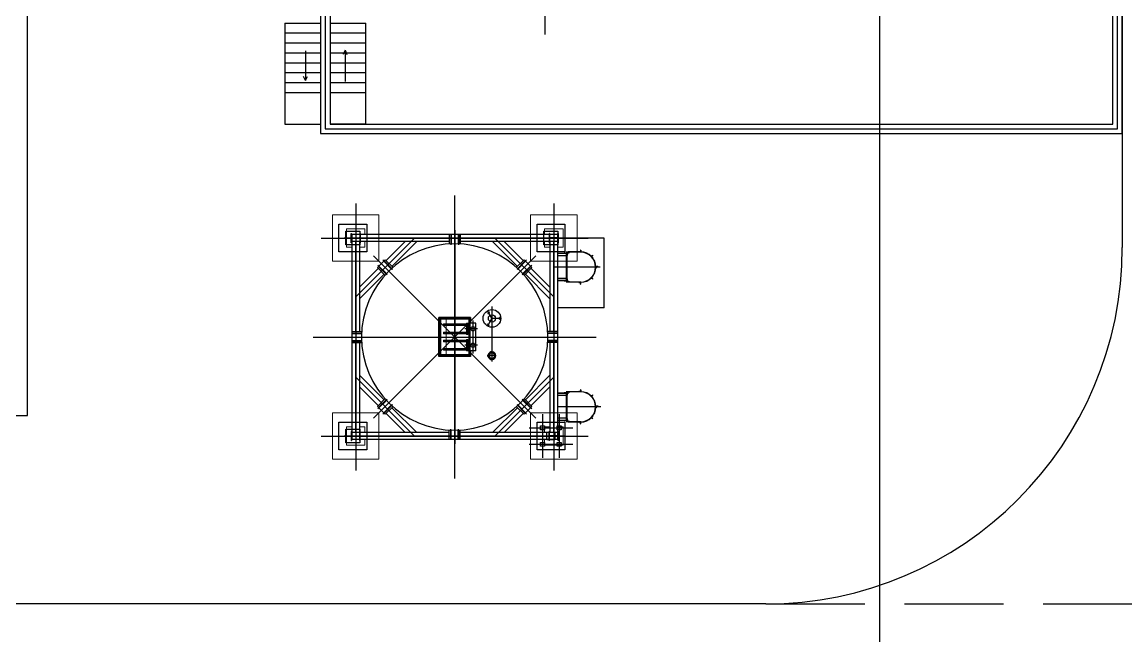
# Model space of a CAD drawing. Extents: x -170 to 1091, y -90 to 504.
# Drawn here: x 278.34 to 306.21, y 30.19 to 45.69 of the extents above; entities that cross this region are included whole.
import ezdxf

# ---------------------------------------------------------------- set-up
doc = ezdxf.new("R2010")
doc.units = 0
doc.header["$LTSCALE"] = 1000
for name, pattern in [('ACAD_ISO02W100', [11, 8, -3]), ('CENTER', [50.8, 31.75, -6.35, 6.35, -6.35]), ('CENTER2', [28.575, 19.05, -3.175, 3.175, -3.175]), ('DASH', [0.35, 0.25, -0.1]), ('DOTE', [2.42, 2, -0.2, 0.02, -0.2]), ('PF_CENTER', [400, 250, -50, 50, -50])]:
    doc.linetypes.add(name, pattern=pattern)
doc.layers.get('0').update_dxf_attribs({"linetype": 'CONTINUOUS'})
for name, color, linetype in [('05', 4, 'PF_CENTER'), ('DIM_SYMB', 3, 'CONTINUOUS'), ('road', 2, 'CONTINUOUS'), ('中心线', 3, 'CENTER'), ('基本标注', 4, 'CONTINUOUS'), ('定位中心线', 3, 'CENTER2'), ('建筑各种基础线', 6, 'CONTINUOUS'), ('方格网', 6, 'CONTINUOUS'), ('管架', 30, 'CONTINUOUS')]:
    doc.layers.add(name, color=color, linetype=linetype)
for name, color, linetype, lineweight in [('土建层', 64, 'CONTINUOUS', 20), ('尺寸线', 5, 'CONTINUOUS', 20), ('虚线', 4, 'ACAD_ISO02W100', 20)]:
    doc.layers.add(name, color=color, linetype=linetype, lineweight=lineweight)

msp = doc.modelspace()

# ---------------------------------------------------------------- linework, layer by layer
for p, q in [((286.64864, 40.12338, 0), (286.64864, 40.35867, 0)), ((286.64864, 40.35867, 0), (286.66276, 40.35867, 0)), ((286.66276, 40.26456, 0), (286.66276, 40.35867, 0)), ((286.66276, 40.12338, 0), (286.66276, 40.2175, 0)), ((291.86272, 40.32926, 0), (286.66986, 40.32926, 0)), ((286.66986, 40.32926, 0), (286.66986, 35.15279, 0)), ((289.12511, 40.15279, 0), (286.66986, 40.15279, 0)), ((286.68158, 40.24573, 0), (286.851, 40.24573, 0)), ((286.68158, 40.23632, 0), (286.851, 40.23632, 0)), ((286.86272, 40.15279, 0), (286.86272, 37.8822, 0)), ((286.86982, 40.35867, 0), (286.86982, 40.26456, 0)), ((286.86982, 40.35867, 0), (286.88394, 40.35867, 0)), ((286.86982, 40.2175, 0), (286.86982, 40.12338, 0)), ((286.88394, 40.35867, 0), (286.88394, 40.12338, 0)), ((288.01774, 40.15279, 0), (287.53596, 39.67101, 0)), ((288.3089, 40.15279, 0), (287.68154, 39.52543, 0)), ((289.12511, 40.32926, 0), (289.12511, 40.08973, 0)), ((289.16511, 40.32926, 0), (289.16511, 40.09179, 0)), ((289.16511, 40.16456, 0), (289.17923, 40.16456, 0)), ((289.17923, 40.32926, 0), (289.17923, 40.09236, 0)), ((289.35335, 40.32926, 0), (289.35335, 40.09236, 0)), ((289.35335, 40.16456, 0), (289.36747, 40.16456, 0)), ((289.36747, 40.32926, 0), (289.36747, 40.09179, 0)), ((289.40747, 40.32926, 0), (289.40747, 40.08973, 0)), ((291.86272, 40.15279, 0), (289.40747, 40.15279, 0)), ((290.22368, 40.15279, 0), (290.85104, 39.52543, 0)), ((290.51484, 40.15279, 0), (290.99662, 39.67101, 0)), ((291.64864, 40.35867, 0), (291.64864, 40.12338, 0)), ((291.66276, 40.35867, 0), (291.64864, 40.35867, 0)), ((291.66276, 40.35867, 0), (291.66276, 40.26456, 0)), ((291.66276, 40.2175, 0), (291.66276, 40.12338, 0)), ((291.66986, 40.15279, 0), (291.66986, 37.8822, 0)), ((291.851, 40.24573, 0), (291.68158, 40.24573, 0)), ((291.851, 40.23632, 0), (291.68158, 40.23632, 0)), ((291.86272, 40.32926, 0), (291.86272, 35.15279, 0)), ((291.86982, 40.26456, 0), (291.86982, 40.35867, 0)), ((291.88394, 40.35867, 0), (291.86982, 40.35867, 0)), ((291.86982, 40.12338, 0), (291.86982, 40.2175, 0)), ((291.88394, 40.12338, 0), (291.88394, 40.35867, 0)), ((293.03919, 40.24103, 0), (291.89213, 40.24103, 0)), ((293.03919, 38.47632, 0), (293.03919, 40.24103, 0)), ((286.66276, 40.12338, 0), (286.64864, 40.12338, 0)), ((286.88394, 40.12338, 0), (286.86982, 40.12338, 0)), ((291.64864, 40.12338, 0), (291.66276, 40.12338, 0)), ((292.08625, 39.85279, 0), (291.86272, 39.85279, 0)), ((291.86982, 40.12338, 0), (291.88394, 40.12338, 0)), ((292.11566, 39.85867, 0), (292.02743, 39.85867, 0)), ((292.02743, 39.85867, 0), (292.02743, 39.85515, 0)), ((292.08625, 39.15279, 0), (292.08625, 39.85867, 0)), ((292.10978, 39.20926, 0), (292.10978, 39.85867, 0)), ((292.16273, 39.88218, 0), (292.11566, 39.88218, 0)), ((292.11566, 39.88218, 0), (292.11566, 39.83512, 0)), ((292.45096, 39.88218, 0), (292.11566, 39.88218, 0)), ((292.11566, 39.79985, 0), (292.11566, 39.85867, 0)), ((292.12038, 39.87042, 0), (292.12038, 39.83748, 0)), ((292.12743, 39.88924, 0), (292.12743, 39.88218, 0)), ((292.45096, 39.88924, 0), (292.12743, 39.88924, 0)), ((292.16038, 39.87748, 0), (292.12744, 39.87748, 0)), ((292.16273, 39.88219, 0), (292.16273, 39.87983, 0)), ((292.40423, 39.8916, 0), (292.40423, 39.88924, 0)), ((292.43952, 39.89395, 0), (292.40658, 39.89395, 0)), ((292.44658, 39.93395, 0), (292.44658, 39.90101, 0)), ((292.45129, 39.9363, 0), (292.44893, 39.9363, 0)), ((292.45129, 39.9363, 0), (292.45129, 39.88923, 0)), ((287.31551, 39.49216, 0), (287.51516, 39.69181, 0)), ((287.47689, 39.65354, 0), (287.66521, 39.46523, 0)), ((287.48688, 39.66353, 0), (287.67559, 39.47481, 0)), ((287.51516, 39.69181, 0), (287.70533, 39.50164, 0)), ((291.01742, 39.69181, 0), (290.82725, 39.50164, 0)), ((291.0457, 39.66353, 0), (290.85699, 39.47481, 0)), ((291.05569, 39.65354, 0), (290.86737, 39.46523, 0)), ((291.21707, 39.49216, 0), (291.01742, 39.69181, 0)), ((292.08625, 39.84573, 0), (291.86272, 39.84573, 0)), ((292.08625, 39.79397, 0), (291.86272, 39.79397, 0)), ((292.11566, 39.79985, 0), (292.11213, 39.79985, 0)), ((292.11803, 39.83512, 0), (292.11567, 39.83512, 0)), ((292.72035, 39.77492, 0), (292.75363, 39.8082, 0)), ((292.75363, 39.74164, 0), (292.72035, 39.77492, 0)), ((292.75522, 39.80322, 0), (292.73193, 39.77992, 0)), ((292.73193, 39.76994, 0), (292.75522, 39.74665, 0)), ((292.75356, 39.80821, 0), (292.75522, 39.80654, 0)), ((292.75522, 39.74332, 0), (292.75356, 39.74166, 0)), ((287.3363, 39.47136, 0), (286.86272, 38.99778, 0)), ((287.48188, 39.32578, 0), (286.86272, 38.70662, 0)), ((287.31551, 39.49216, 0), (287.50568, 39.30198, 0)), ((287.34379, 39.52044, 0), (287.53251, 39.33173, 0)), ((287.35377, 39.53042, 0), (287.54209, 39.34211, 0)), ((287.48105, 39.38318, 0), (287.49104, 39.39316, 0)), ((287.61416, 39.51628, 0), (287.62414, 39.52626, 0)), ((290.91842, 39.51628, 0), (290.90844, 39.52626, 0)), ((291.17881, 39.53042, 0), (290.99049, 39.34211, 0)), ((291.18879, 39.52044, 0), (291.00007, 39.33173, 0)), ((291.21707, 39.49216, 0), (291.0269, 39.30198, 0)), ((291.05153, 39.38318, 0), (291.04154, 39.39316, 0)), ((291.05069, 39.32578, 0), (291.66986, 38.70662, 0)), ((291.19628, 39.47136, 0), (291.66986, 38.99778, 0)), ((292.83301, 39.48226, 0), (292.83065, 39.48226, 0)), ((292.83069, 39.4822, 0), (292.83069, 39.52926, 0)), ((292.83069, 39.52926, 0), (292.87775, 39.52926, 0)), ((292.83536, 39.51756, 0), (292.83536, 39.48462, 0)), ((292.87536, 39.52462, 0), (292.84242, 39.52462, 0)), ((292.87771, 39.52932, 0), (292.87771, 39.52697, 0)), ((292.08625, 39.2175, 0), (291.86272, 39.2175, 0)), ((292.08625, 39.16573, 0), (291.86272, 39.16573, 0)), ((292.02978, 39.15867, 0), (291.86272, 39.15867, 0)), ((292.02743, 39.15279, 0), (292.02743, 39.15632, 0)), ((292.11566, 39.15279, 0), (292.02743, 39.15279, 0)), ((292.08625, 39.15867, 0), (292.02978, 39.15867, 0)), ((292.10978, 39.15279, 0), (292.10978, 39.20926, 0)), ((292.11566, 39.21162, 0), (292.11213, 39.21162, 0)), ((292.11566, 39.12926, 0), (292.11566, 39.21162, 0)), ((292.11566, 39.12928, 0), (292.11566, 39.17634, 0)), ((292.16273, 39.12928, 0), (292.11566, 39.12928, 0)), ((292.11803, 39.17634, 0), (292.11567, 39.17634, 0)), ((292.45121, 39.12928, 0), (292.11567, 39.12926, 0)), ((292.12038, 39.14105, 0), (292.12038, 39.17399, 0)), ((292.12743, 39.1222, 0), (292.12743, 39.12926, 0)), ((292.45129, 39.12223, 0), (292.12743, 39.1222, 0)), ((292.16038, 39.13399, 0), (292.12744, 39.13399, 0)), ((292.16273, 39.12928, 0), (292.16273, 39.13164, 0)), ((292.4039, 39.11987, 0), (292.4039, 39.12222, 0)), ((292.43919, 39.11752, 0), (292.40625, 39.11752, 0)), ((292.44625, 39.07752, 0), (292.44625, 39.11046, 0)), ((292.45096, 39.07517, 0), (292.44861, 39.07517, 0)), ((292.45096, 39.07517, 0), (292.45096, 39.12223, 0)), ((292.75363, 39.26982, 0), (292.72035, 39.23655, 0)), ((292.72035, 39.23655, 0), (292.75363, 39.20327, 0)), ((292.73193, 39.24153, 0), (292.75522, 39.26482, 0)), ((292.75522, 39.20825, 0), (292.73193, 39.23154, 0)), ((292.75522, 39.26814, 0), (292.75356, 39.26981, 0)), ((292.75356, 39.20326, 0), (292.75522, 39.20492, 0)), ((293.03919, 38.47632, 0), (291.86272, 38.47632, 0)), ((289.66629, 38.23515, 0), (288.86629, 38.23515, 0)), ((288.86629, 37.24691, 0), (288.86629, 38.23515, 0)), ((289.66629, 38.18809, 0), (288.86629, 38.18809, 0)), ((288.91335, 37.29397, 0), (288.91335, 38.18809, 0)), ((289.61923, 38.18809, 0), (289.61923, 37.29397, 0)), ((289.66629, 38.23515, 0), (289.66629, 38.09397, 0)), ((290.10763, 38.34658, 0), (290.14024, 38.3654, 0)), ((290.11234, 38.33843, 0), (290.14494, 38.35725, 0)), ((290.14667, 38.36368, 0), (290.14667, 38.36368, 0)), ((290.39023, 38.23013, 0), (290.39023, 38.19249, 0)), ((290.39493, 38.23484, 0), (290.39493, 38.23484, 0)), ((290.39493, 38.18778, 0), (290.39493, 38.18778, 0)), ((290.39964, 38.23013, 0), (290.39964, 38.19249, 0)), ((289.65594, 37.96809, 0), (289.61923, 37.96809, 0)), ((289.65594, 37.92809, 0), (289.61923, 37.92809, 0)), ((289.65594, 37.38809, 0), (289.65594, 38.09397, 0)), ((289.79712, 38.09397, 0), (289.65594, 38.09397, 0)), ((289.79712, 37.38809, 0), (289.79712, 38.09397, 0)), ((290.09335, 38.06072, 0), (290.09335, 38.06072, 0)), ((290.09508, 38.05429, 0), (290.12768, 38.03547, 0)), ((290.09978, 38.06245, 0), (290.13239, 38.04362, 0)), ((286.66986, 37.8822, 0), (286.91759, 37.8822, 0)), ((286.66986, 37.8422, 0), (286.91552, 37.8422, 0)), ((286.66986, 37.82809, 0), (286.91496, 37.82809, 0)), ((286.66986, 37.65397, 0), (286.91496, 37.65397, 0)), ((286.66986, 37.63985, 0), (286.91552, 37.63985, 0)), ((286.84276, 37.8422, 0), (286.84276, 37.82809, 0)), ((286.84276, 37.65397, 0), (286.84276, 37.63985, 0)), ((291.86272, 37.8822, 0), (291.61499, 37.8822, 0)), ((291.86272, 37.8422, 0), (291.61705, 37.8422, 0)), ((291.86272, 37.63985, 0), (291.61705, 37.63985, 0)), ((291.86272, 37.82809, 0), (291.61762, 37.82809, 0)), ((291.86272, 37.65397, 0), (291.61762, 37.65397, 0)), ((291.68982, 37.8422, 0), (291.68982, 37.82809, 0)), ((291.68982, 37.65397, 0), (291.68982, 37.63985, 0)), ((286.66986, 37.59985, 0), (286.91759, 37.59985, 0)), ((286.86272, 37.59985, 0), (286.86272, 35.32926, 0)), ((289.65594, 37.55397, 0), (289.61923, 37.55397, 0)), ((289.65594, 37.51397, 0), (289.61923, 37.51397, 0)), ((289.79712, 37.38809, 0), (289.65594, 37.38809, 0)), ((289.66629, 37.38809, 0), (289.66629, 37.24691, 0)), ((291.86272, 37.59985, 0), (291.61499, 37.59985, 0)), ((291.66986, 37.59985, 0), (291.66986, 35.32926, 0)), ((289.66629, 37.29397, 0), (288.86629, 37.29397, 0)), ((289.66629, 37.24691, 0), (288.86629, 37.24691, 0)), ((290.0957, 37.27959, 0), (290.0957, 37.26128, 0)), ((290.09688, 37.28077, 0), (290.10529, 37.28077, 0)), ((290.09688, 37.26011, 0), (290.10529, 37.26011, 0)), ((290.10529, 37.28077, 0), (290.10529, 37.26011, 0)), ((290.10529, 37.27654, 0), (290.11001, 37.27654, 0)), ((290.10529, 37.26433, 0), (290.11001, 37.26433, 0)), ((287.48188, 36.15628, 0), (286.86272, 36.77544, 0)), ((291.05069, 36.15628, 0), (291.66986, 36.77544, 0)), ((287.3363, 36.0107, 0), (286.86272, 36.48428, 0)), ((291.19628, 36.0107, 0), (291.66986, 36.48428, 0)), ((292.08625, 36.32338, 0), (291.86272, 36.32338, 0)), ((292.08625, 36.31632, 0), (291.86272, 36.31632, 0)), ((292.08625, 36.26456, 0), (291.86272, 36.26456, 0)), ((292.11566, 36.32926, 0), (292.02743, 36.32926, 0)), ((292.02743, 36.32926, 0), (292.02743, 36.32573, 0)), ((292.08625, 35.62338, 0), (292.08625, 36.32926, 0)), ((292.10978, 35.67985, 0), (292.10978, 36.32926, 0)), ((292.11566, 36.27044, 0), (292.11213, 36.27044, 0)), ((292.16273, 36.35277, 0), (292.11566, 36.35277, 0)), ((292.11566, 36.35277, 0), (292.11566, 36.30571, 0)), ((292.45096, 36.35277, 0), (292.11566, 36.35277, 0)), ((292.11566, 36.27044, 0), (292.11566, 36.32926, 0)), ((292.11803, 36.30571, 0), (292.11567, 36.30571, 0)), ((292.12038, 36.34101, 0), (292.12038, 36.30807, 0)), ((292.12743, 36.35983, 0), (292.12743, 36.35277, 0)), ((292.45096, 36.35983, 0), (292.12743, 36.35983, 0)), ((292.16038, 36.34807, 0), (292.12744, 36.34807, 0)), ((292.16273, 36.35278, 0), (292.16273, 36.35042, 0)), ((292.40423, 36.36218, 0), (292.40423, 36.35983, 0)), ((292.43952, 36.36454, 0), (292.40658, 36.36454, 0)), ((292.44625, 36.40454, 0), (292.44625, 36.3716, 0)), ((292.44658, 36.40453, 0), (292.44658, 36.37159, 0)), ((292.45096, 36.40689, 0), (292.44861, 36.40689, 0)), ((292.45129, 36.40689, 0), (292.44893, 36.40689, 0)), ((292.45096, 36.40689, 0), (292.45096, 36.35982, 0)), ((292.45129, 36.40689, 0), (292.45129, 36.35982, 0)), ((292.72035, 36.24551, 0), (292.75363, 36.27878, 0)), ((292.75363, 36.21223, 0), (292.72035, 36.24551, 0)), ((292.75522, 36.27381, 0), (292.73193, 36.25051, 0)), ((292.73193, 36.24053, 0), (292.75522, 36.21724, 0)), ((292.75356, 36.2788, 0), (292.75522, 36.27713, 0)), ((287.31551, 35.9899, 0), (287.50568, 36.18007, 0)), ((287.31551, 35.9899, 0), (287.51516, 35.79024, 0)), ((287.34379, 35.96161, 0), (287.53251, 36.15033, 0)), ((287.35377, 35.95163, 0), (287.54209, 36.13995, 0)), ((287.47689, 35.82851, 0), (287.66521, 36.01683, 0)), ((287.48105, 36.09888, 0), (287.49104, 36.08889, 0)), ((287.48688, 35.81853, 0), (287.67559, 36.00724, 0)), ((287.51516, 35.79024, 0), (287.70533, 35.98042, 0)), ((287.61416, 35.96577, 0), (287.62414, 35.95579, 0)), ((288.3089, 35.32926, 0), (287.68154, 35.95662, 0)), ((290.22368, 35.32926, 0), (290.85104, 35.95662, 0)), ((291.01742, 35.79024, 0), (290.82725, 35.98042, 0)), ((291.0457, 35.81853, 0), (290.85699, 36.00724, 0)), ((291.05569, 35.82851, 0), (290.86737, 36.01683, 0)), ((290.91842, 35.96577, 0), (290.90844, 35.95579, 0)), ((291.17881, 35.95163, 0), (290.99049, 36.13995, 0)), ((291.18879, 35.96161, 0), (291.00007, 36.15033, 0)), ((291.21707, 35.9899, 0), (291.01742, 35.79024, 0)), ((291.21707, 35.9899, 0), (291.0269, 36.18007, 0)), ((291.05153, 36.09888, 0), (291.04154, 36.08889, 0)), ((292.75522, 36.21391, 0), (292.75356, 36.21225, 0)), ((292.83301, 35.95285, 0), (292.83065, 35.95285, 0)), ((292.83069, 35.95279, 0), (292.83069, 35.99985, 0)), ((292.83069, 35.99985, 0), (292.87775, 35.99985, 0)), ((292.83536, 35.98814, 0), (292.83536, 35.9552, 0)), ((292.87536, 35.9952, 0), (292.84242, 35.9952, 0)), ((292.87771, 35.99991, 0), (292.87771, 35.99756, 0)), ((288.01774, 35.32926, 0), (287.53596, 35.81104, 0)), ((290.51484, 35.32926, 0), (290.99662, 35.81104, 0)), ((292.08625, 35.68809, 0), (291.86272, 35.68809, 0)), ((292.10978, 35.62338, 0), (292.10978, 35.67985, 0)), ((292.11566, 35.6822, 0), (292.11213, 35.6822, 0)), ((292.11566, 35.59985, 0), (292.11566, 35.6822, 0)), ((292.75363, 35.74041, 0), (292.72035, 35.70714, 0)), ((292.72035, 35.70714, 0), (292.75363, 35.67386, 0)), ((292.73193, 35.71211, 0), (292.75522, 35.7354, 0)), ((292.75522, 35.67884, 0), (292.73193, 35.70213, 0)), ((292.75522, 35.73873, 0), (292.75356, 35.7404, 0)), ((292.75356, 35.67384, 0), (292.75522, 35.67551, 0)), ((292.08625, 35.63632, 0), (291.86272, 35.63632, 0)), ((292.02978, 35.62926, 0), (291.86272, 35.62926, 0)), ((292.02743, 35.62338, 0), (292.02743, 35.62691, 0)), ((292.11566, 35.62338, 0), (292.02743, 35.62338, 0)), ((292.08625, 35.62926, 0), (292.02978, 35.62926, 0)), ((292.11566, 35.59987, 0), (292.11566, 35.64693, 0)), ((292.16273, 35.59987, 0), (292.11566, 35.59987, 0)), ((292.11803, 35.64693, 0), (292.11567, 35.64693, 0)), ((292.45096, 35.59987, 0), (292.11567, 35.59985, 0)), ((292.12038, 35.61164, 0), (292.12038, 35.64458, 0)), ((292.12743, 35.59279, 0), (292.12743, 35.59985, 0)), ((292.45096, 35.59281, 0), (292.12743, 35.59279, 0)), ((292.16038, 35.60458, 0), (292.12744, 35.60458, 0)), ((292.16273, 35.59987, 0), (292.16273, 35.60222, 0)), ((292.4039, 35.59046, 0), (292.4039, 35.59281, 0)), ((292.43919, 35.58811, 0), (292.40625, 35.5881, 0)), ((292.44625, 35.54811, 0), (292.44625, 35.58105, 0)), ((292.45096, 35.54575, 0), (292.44861, 35.54575, 0)), ((292.45096, 35.54575, 0), (292.45096, 35.59282, 0)), ((286.64864, 35.35867, 0), (286.64864, 35.12338, 0)), ((286.66276, 35.35867, 0), (286.64864, 35.35867, 0)), ((286.64864, 35.12338, 0), (286.66276, 35.12338, 0)), ((286.66276, 35.35867, 0), (286.66276, 35.26456, 0)), ((286.66276, 35.2175, 0), (286.66276, 35.12338, 0)), ((289.12511, 35.32926, 0), (286.66986, 35.32926, 0)), ((291.86272, 35.15279, 0), (286.66986, 35.15279, 0)), ((286.68158, 35.24573, 0), (286.851, 35.24573, 0)), ((286.68158, 35.23632, 0), (286.851, 35.23632, 0)), ((286.86982, 35.26456, 0), (286.86982, 35.35867, 0)), ((286.88394, 35.35867, 0), (286.86982, 35.35867, 0)), ((286.86982, 35.12338, 0), (286.86982, 35.2175, 0)), ((286.86982, 35.12338, 0), (286.88394, 35.12338, 0)), ((286.88394, 35.12338, 0), (286.88394, 35.35867, 0)), ((289.12511, 35.1822, 0), (289.12511, 35.39233, 0)), ((289.16511, 35.1822, 0), (289.16511, 35.39026, 0)), ((289.16511, 35.3175, 0), (289.17923, 35.3175, 0)), ((289.17923, 35.1822, 0), (289.17923, 35.3897, 0)), ((289.35335, 35.1822, 0), (289.35335, 35.3897, 0)), ((289.35335, 35.3175, 0), (289.36747, 35.3175, 0)), ((289.36747, 35.1822, 0), (289.36747, 35.39026, 0)), ((289.40747, 35.1822, 0), (289.40747, 35.39233, 0)), ((291.86272, 35.32926, 0), (289.40747, 35.32926, 0)), ((291.64864, 35.12338, 0), (291.64864, 35.35867, 0)), ((291.64864, 35.35867, 0), (291.66276, 35.35867, 0)), ((291.66276, 35.12338, 0), (291.64864, 35.12338, 0)), ((291.66276, 35.26456, 0), (291.66276, 35.35867, 0)), ((291.66276, 35.12338, 0), (291.66276, 35.2175, 0)), ((291.851, 35.24573, 0), (291.68158, 35.24573, 0)), ((291.851, 35.23632, 0), (291.68158, 35.23632, 0)), ((291.86982, 35.35867, 0), (291.86982, 35.26456, 0)), ((291.86982, 35.35867, 0), (291.88394, 35.35867, 0)), ((291.86982, 35.2175, 0), (291.86982, 35.12338, 0)), ((291.88394, 35.12338, 0), (291.86982, 35.12338, 0)), ((291.88394, 35.35867, 0), (291.88394, 35.12338, 0))]:
    msp.add_line(p, q)
at = {"linetype": 'DASH', "ltscale": 0.01}
msp.add_line((297.12, 31), (348.5, 31), dxfattribs=at)
at = {"ltscale": 2, "elevation": 0}
for points in [[(286.34488, 39.89103), (286.34488, 40.59103), (287.04488, 40.59103), (287.04488, 39.89103)], [(286.51988, 40.06603), (286.51988, 40.41603), (286.86988, 40.41603), (286.86988, 40.06603)], [(291.34488, 39.89103), (291.34488, 40.59103), (292.04488, 40.59103), (292.04488, 39.89103)], [(291.51988, 40.06603), (291.51988, 40.41603), (291.86988, 40.41603), (291.86988, 40.06603)], [(286.34488, 34.89103), (286.34488, 35.59103), (287.04488, 35.59103), (287.04488, 34.89103)], [(286.51988, 35.06603), (286.51988, 35.41603), (286.86988, 35.41603), (286.86988, 35.06603)], [(291.34488, 34.89103), (291.34488, 35.59103), (292.04488, 35.59103), (292.04488, 34.89103)], [(291.43488, 35.40103), (291.43488, 35.50103), (291.53488, 35.50103), (291.53488, 35.40103)], [(291.85488, 35.40103), (291.85488, 35.50103), (291.95488, 35.50103), (291.95488, 35.40103)], [(291.59488, 35.14103), (291.59488, 35.34103), (291.79488, 35.34103), (291.79488, 35.14103)], [(291.43488, 34.98103), (291.43488, 35.08103), (291.53488, 35.08103), (291.53488, 34.98103)], [(291.85488, 34.98103), (291.85488, 35.08103), (291.95488, 35.08103), (291.95488, 34.98103)]]:
    msp.add_lwpolyline(points, close=True, dxfattribs=at)
at = {"elevation": 0}
for points in [[(290.20261, 37.36361), (290.19775, 37.3552), (290.20261, 37.34679), (290.21232, 37.34679), (290.21718, 37.3552), (290.21232, 37.36361)], [(290.11429, 37.26558), (290.1227, 37.26073), (290.13111, 37.26558), (290.13111, 37.2753), (290.1227, 37.28015), (290.11429, 37.2753)], [(290.21232, 37.17726), (290.21718, 37.18568), (290.21232, 37.19409), (290.20261, 37.19409), (290.19775, 37.18568), (290.20261, 37.17726)], [(290.30064, 37.2753), (290.29223, 37.28015), (290.28382, 37.2753), (290.28382, 37.26558), (290.29223, 37.26073), (290.30064, 37.26558)]]:
    msp.add_lwpolyline(points, close=True, dxfattribs=at)
for centre, radius in [((288.88982, 38.21162, 0), 0.00706), ((289.07805, 38.21162, 0), 0.00706), ((289.26629, 38.21162, 0), 0.00706), ((289.45452, 38.21162, 0), 0.00706), ((289.64276, 38.21162, 0), 0.00706), ((290.20747, 38.21131, 0), 0.22353), ((290.20747, 38.21131, 0), 0.09158), ((288.88982, 38.02338, 0), 0.00706), ((289.64276, 38.02338, 0), 0.00706), ((289.72653, 37.94809, 0), 0.05299), ((288.88982, 37.83515, 0), 0.00706), ((288.88982, 37.64691, 0), 0.00706), ((289.64276, 37.83515, 0), 0.00706), ((289.64276, 37.64691, 0), 0.00706), ((288.88982, 37.45867, 0), 0.00706), ((289.64276, 37.45867, 0), 0.00706), ((289.72653, 37.53397, 0), 0.05299), ((290.20747, 37.3552, 0), 0.00841), ((290.20747, 37.3552, 0), 0.00421), ((288.88982, 37.27044, 0), 0.00706), ((289.07805, 37.27044, 0), 0.00706), ((289.26629, 37.27044, 0), 0.00706), ((289.45452, 37.27044, 0), 0.00706), ((289.64276, 37.27044, 0), 0.00706), ((290.1227, 37.27044, 0), 0.00841), ((290.1227, 37.27044, 0), 0.00421), ((290.20747, 37.18568, 0), 0.00841), ((290.20747, 37.18568, 0), 0.00421), ((290.29223, 37.27044, 0), 0.00841), ((290.29223, 37.27044, 0), 0.00421)]:
    msp.add_circle(centre, radius)
for centre, radius, start, end in [((286.68158, 40.26456, 0), 0.01882, 180, 270), ((286.68158, 40.2175, 0), 0.01882, 90, 180), ((286.851, 40.26456, 0), 0.01882, 270, 0), ((286.851, 40.2175, 0), 0.01882, 0, 90), ((291.68158, 40.26456, 0), 0.01882, 180, 270), ((291.68158, 40.2175, 0), 0.01882, 90, 180), ((291.851, 40.26456, 0), 0.01882, 270, 0), ((291.851, 40.2175, 0), 0.01882, 0, 90), ((289.26629, 37.74103, 0), 2.35294, 90, 0), ((289.26629, 37.74103, 0), 2.35294, 0, 90), ((292.02978, 39.85515, 0), 0.00235, 180, 270), ((292.12744, 39.87042, 0), 0.00706, 90, 180.00349), ((292.16038, 39.87983, 0), 0.00235, 270, 0.00349), ((292.40658, 39.8916, 0), 0.00235, 89.996505, 180), ((292.43952, 39.90101, 0), 0.00706, 269.996505, 0), ((292.44893, 39.93395, 0), 0.00235, 89.996505, 180), ((292.44716, 39.50573, 0), 0.37647, 270.61637, 89.38363), ((292.44716, 39.50573, 0), 0.38353, 270.61637, 89.38363), ((292.11213, 39.8022, 0), 0.00235, 180, 270), ((292.11803, 39.83748, 0), 0.00235, 270, 0.00349), ((292.73692, 39.77493, 0), 0.00706, 134.999995, 225.003485), ((292.75356, 39.80488, 0), 0.00235, 314.999995, 45.003485), ((292.75356, 39.74499, 0), 0.00235, 314.999995, 45.003485), ((292.83301, 39.48462, 0), 0.00235, 270, 0.00349), ((292.84242, 39.51756, 0), 0.00706, 90, 180.00349), ((292.87536, 39.52697, 0), 0.00235, 270, 0.00349), ((292.02978, 39.15632, 0), 0.00235, 90, 180), ((292.11213, 39.20926, 0), 0.00235, 90, 180), ((292.11803, 39.17399, 0), 0.00235, 359.99651, 90), ((292.12744, 39.14105, 0), 0.00706, 179.99651, 270), ((292.16038, 39.13164, 0), 0.00235, 359.99651, 90), ((292.40625, 39.11987, 0), 0.00235, 180, 270.003495), ((292.43919, 39.11046, 0), 0.00706, 0, 90.003495), ((292.44861, 39.07752, 0), 0.00235, 180, 270.003495), ((292.73692, 39.23653, 0), 0.00706, 134.996515, 225.000005), ((292.75356, 39.26648, 0), 0.00235, 314.996515, 45.000005), ((292.75356, 39.20659, 0), 0.00235, 314.996515, 45.000005), ((290.10999, 38.3425, 0), 0.00471, 120.000004, 209.999998), ((290.10999, 38.3425, 0), 0.00471, 209.999998, 300.000004), ((290.12629, 38.35191, 0), 0.0105, 56.632013, 183.367987), ((290.12629, 38.35191, 0), 0.00815, 65.292385, 174.707617), ((290.12629, 38.35191, 0), 0.0105, 236.632013, 3.367987), ((290.12629, 38.35191, 0), 0.00815, 245.292385, 354.707617), ((290.14259, 38.36132, 0), 0.00471, 29.999998, 120.000004), ((290.14259, 38.36132, 0), 0.00471, 300.000004, 29.999998), ((290.39493, 38.21131, 0), 0.0105, 116.632012, 243.367988), ((290.39493, 38.21131, 0), 0.00815, 125.292388, 234.707612), ((290.39493, 38.23013, 0), 0.00471, 90, 180), ((290.39493, 38.19249, 0), 0.00471, 180, 270), ((290.39493, 38.23013, 0), 0.00471, 0, 90), ((290.39493, 38.19249, 0), 0.00471, 270, 0), ((290.39493, 38.21131, 0), 0.0105, 296.632012, 63.367988), ((290.39493, 38.21131, 0), 0.00815, 305.292388, 54.707612), ((290.09743, 38.05837, 0), 0.00471, 150.000002, 239.999996), ((290.09743, 38.05837, 0), 0.00471, 59.999996, 150.000002), ((290.11373, 38.04896, 0), 0.0105, 176.632013, 303.367987), ((290.11373, 38.04896, 0), 0.00815, 185.292383, 294.707615), ((290.11373, 38.04896, 0), 0.0105, 356.632013, 123.367987), ((290.11373, 38.04896, 0), 0.00815, 5.292383, 114.707615), ((290.13003, 38.03955, 0), 0.00471, 239.999996, 330.000002), ((290.13003, 38.03955, 0), 0.00471, 330.000002, 59.999996), ((290.20747, 37.27044, 0), 0.09765, 125.827109, 234.172891), ((290.20747, 37.27044, 0), 0.09765, 234.172891, 125.827109), ((290.20747, 37.3552, 0), 0.00518, 288.000002, 197.999998), ((290.09688, 37.27959, 0), 0.00118, 90, 180), ((290.09688, 37.26128, 0), 0.00118, 180, 270), ((290.1227, 37.27044, 0), 0.00518, 17.999998, 288.000002), ((290.20747, 37.27044, 0), 0.06838, 146.706774, 213.293226), ((290.20747, 37.27044, 0), 0.06838, 213.293226, 146.706774), ((290.20747, 37.18568, 0), 0.00518, 108.000002, 17.999998), ((290.29223, 37.27044, 0), 0.00518, 197.999998, 108.000002), ((292.02978, 36.32573, 0), 0.00235, 180, 270), ((292.11213, 36.27279, 0), 0.00235, 180, 270), ((292.11803, 36.30807, 0), 0.00235, 270, 0.00349), ((292.12744, 36.34101, 0), 0.00706, 90, 180.00349), ((292.16038, 36.35042, 0), 0.00235, 270, 0.00349), ((292.40658, 36.36218, 0), 0.00235, 89.996505, 180), ((292.43952, 36.37159, 0), 0.00706, 269.996505, 0), ((292.44861, 36.40454, 0), 0.00235, 89.996505, 180), ((292.44893, 36.40453, 0), 0.00235, 89.996505, 180), ((292.44716, 35.97632, 0), 0.37647, 270.61637, 89.38363), ((292.44716, 35.97632, 0), 0.38353, 270.61637, 89.38363), ((292.73692, 36.24552, 0), 0.00706, 134.999995, 225.003485), ((292.75356, 36.27547, 0), 0.00235, 314.999995, 45.003485), ((292.75356, 36.21557, 0), 0.00235, 314.999995, 45.003485), ((292.83301, 35.9552, 0), 0.00235, 270, 0.00349), ((292.84242, 35.98815, 0), 0.00706, 90, 180.00349), ((292.87536, 35.99756, 0), 0.00235, 270, 0.00349), ((292.11213, 35.67985, 0), 0.00235, 90, 180), ((292.73692, 35.70712, 0), 0.00706, 134.996515, 225.000005), ((292.75356, 35.73707, 0), 0.00235, 314.996515, 45.000005), ((292.75356, 35.67717, 0), 0.00235, 314.996515, 45.000005), ((292.02978, 35.62691, 0), 0.00235, 90, 180), ((292.11803, 35.64458, 0), 0.00235, 359.99651, 90), ((292.12744, 35.61164, 0), 0.00706, 179.99651, 270), ((292.16038, 35.60222, 0), 0.00235, 359.99651, 90), ((292.40625, 35.59046, 0), 0.00235, 180, 270.003495), ((292.43919, 35.58105, 0), 0.00706, 0, 90.003495), ((292.44861, 35.54811, 0), 0.00235, 180, 270.003495), ((286.68158, 35.26456, 0), 0.01882, 180, 270), ((286.68158, 35.2175, 0), 0.01882, 90, 180), ((286.851, 35.26456, 0), 0.01882, 270, 0), ((286.851, 35.2175, 0), 0.01882, 0, 90), ((291.68158, 35.26456, 0), 0.01882, 180, 270), ((291.68158, 35.2175, 0), 0.01882, 90, 180), ((291.851, 35.26456, 0), 0.01882, 270, 0), ((291.851, 35.2175, 0), 0.01882, 0, 90)]:
    msp.add_arc(centre, radius, start, end)
at = {"layer": '05', "ltscale": 8}
msp.add_line((291.55, 45.38386), (291.55, 63.65951), dxfattribs=at)
at = {"layer": 'DIM_SYMB', "linetype": 'Continuous'}
msp.add_lwpolyline([(280.14045, 34.99794, 0, 0, 0), (283.35993, 32.91334, 0.4, 0, 0), (284.61903, 32.09807, 0, 0, 0)], format="xyseb", dxfattribs=at)
at = {"layer": 'road', "linetype": 'Continuous'}
for p, q in [((306.12, 64.8448), (306.12, 40)), ((297.12, 31), (144, 31))]:
    msp.add_line(p, q, dxfattribs=at)
msp.add_arc((297.12, 40), 9, 270, 0, dxfattribs=at)
at = {"layer": '中心线', "ltscale": 0.5}
for p, q in [((286.76629, 40.61415, 0), (286.76629, 35.07026, 0)), ((289.26629, 40.44253, 0), (289.26629, 35.03952, 0)), ((291.76629, 40.61415, 0), (291.76629, 35.07026, 0)), ((292.06014, 40.24103, 0), (286.47892, 40.24103, 0)), ((288.25155, 40.24103, 0), (286.76629, 38.75576, 0)), ((289.17217, 40.32926, 0), (289.17217, 40.07238, 0)), ((289.36041, 40.31223, 0), (289.36041, 40.07238, 0)), ((290.28103, 40.24103, 0), (291.76629, 38.75576, 0)), ((292.09802, 39.11697, 0), (292.09802, 39.90362, 0)), ((287.21355, 39.79376, 0), (291.31903, 35.68829, 0)), ((287.21355, 35.68829, 0), (291.31903, 39.79376, 0)), ((287.45353, 39.68688, 0), (287.69308, 39.44734, 0)), ((291.07904, 39.68688, 0), (290.8395, 39.44734, 0)), ((287.32203, 39.55219, 0), (287.55998, 39.31423, 0)), ((291.21055, 39.55219, 0), (290.9726, 39.31423, 0)), ((292.93722, 39.50573, 0), (291.7957, 39.50573, 0)), ((290.20747, 38.50772, 0), (290.20747, 37.12641, 0)), ((289.66629, 38.21162, 0), (288.86629, 38.21162, 0)), ((288.88982, 37.24691, 0), (288.88982, 38.23515, 0)), ((289.07805, 38.23747, 0), (289.07805, 38.18809, 0)), ((289.45452, 38.23515, 0), (289.45452, 38.18809, 0)), ((289.64276, 38.23515, 0), (289.64276, 37.24691, 0)), ((290.20747, 38.21131, 0), (290.0957, 38.40489, 0)), ((290.0957, 38.01773, 0), (290.20747, 38.21131, 0)), ((290.431, 38.21131, 0), (290.20747, 38.21131, 0)), ((288.91335, 38.02338, 0), (288.86629, 38.02338, 0)), ((289.60065, 38.05162, 0), (288.98418, 38.05162, 0)), ((289.8447, 37.94809, 0), (289.51866, 37.94809, 0)), ((289.58065, 38.08926, 0), (289.58065, 37.80691, 0)), ((289.66629, 38.02338, 0), (289.61923, 38.02338, 0)), ((289.72653, 38.156, 0), (289.72653, 37.32605, 0)), ((285.69348, 37.74103, 0), (292.8391, 37.74103, 0)), ((286.66986, 37.83515, 0), (286.92903, 37.83515, 0)), ((286.66986, 37.64691, 0), (286.92903, 37.64691, 0)), ((288.91335, 37.83515, 0), (288.86629, 37.83515, 0)), ((288.91335, 37.64691, 0), (288.86629, 37.64691, 0)), ((289.60065, 37.84456, 0), (288.98418, 37.84456, 0)), ((289.60065, 37.6375, 0), (288.98418, 37.6375, 0)), ((289.58065, 37.67515, 0), (289.58065, 37.39279, 0)), ((289.66629, 37.83515, 0), (289.61923, 37.83515, 0)), ((289.66629, 37.64691, 0), (289.61923, 37.64691, 0)), ((291.86272, 37.83515, 0), (291.60355, 37.83515, 0)), ((291.86272, 37.64691, 0), (291.60355, 37.64691, 0)), ((288.91335, 37.45867, 0), (288.86629, 37.45867, 0)), ((289.60065, 37.43044, 0), (288.98418, 37.43044, 0)), ((289.8447, 37.53397, 0), (289.51866, 37.53397, 0)), ((289.66629, 37.45867, 0), (289.61923, 37.45867, 0)), ((290.22009, 37.3552, 0), (290.19449, 37.3552, 0)), ((289.66629, 37.27044, 0), (288.86629, 37.27044, 0)), ((289.07805, 37.29397, 0), (289.07805, 37.24691, 0)), ((289.45452, 37.29397, 0), (289.45452, 37.24691, 0)), ((290.30511, 37.27044, 0), (290.0957, 37.27044, 0)), ((290.1227, 37.28306, 0), (290.1227, 37.25746, 0)), ((290.19485, 37.18568, 0), (290.22044, 37.18568, 0)), ((290.29223, 37.25782, 0), (290.29223, 37.28342, 0)), ((288.25155, 35.24103, 0), (286.76629, 36.72629, 0)), ((290.28103, 35.24103, 0), (291.76629, 36.72629, 0)), ((292.09802, 35.58756, 0), (292.09802, 36.37421, 0)), ((287.32203, 35.92987, 0), (287.55998, 36.16782, 0)), ((287.45353, 35.79517, 0), (287.69308, 36.03472, 0)), ((291.07904, 35.79517, 0), (290.8395, 36.03472, 0)), ((291.21055, 35.92987, 0), (290.9726, 36.16782, 0)), ((292.95847, 35.97632, 0), (291.86272, 35.97632, 0)), ((289.17217, 35.16982, 0), (289.17217, 35.40968, 0)), ((289.36041, 35.16982, 0), (289.36041, 35.40968, 0)), ((292.06014, 35.24103, 0), (286.47298, 35.24103, 0))]:
    msp.add_line(p, q, dxfattribs=at)
for centre, radius, start, end in [((290.20747, 37.27044, 0), 0.08476, 101.144994, 132.400982), ((290.18924, 37.34407, 0), 0.00971, 31.410587, 79.073545), ((290.20747, 37.3552, 0), 0.01165, 211.410587, 328.589413), ((290.22569, 37.34407, 0), 0.00971, 100.926455, 148.589413), ((290.20747, 37.27044, 0), 0.08476, 11.144995, 78.855006), ((290.20747, 37.27044, 0), 0.08476, 132.400982, 168.855005), ((290.13383, 37.28866, 0), 0.00971, 190.92646, 238.58941), ((290.13383, 37.25222, 0), 0.00971, 121.41059, 169.07354), ((290.20747, 37.27044, 0), 0.08476, 191.144995, 227.599018), ((290.1227, 37.27044, 0), 0.01165, 301.41059, 58.58941), ((290.20747, 37.27044, 0), 0.08476, 227.599018, 258.855006), ((290.18924, 37.1968, 0), 0.00971, 280.926455, 328.589413), ((290.20747, 37.18568, 0), 0.01165, 31.410587, 148.589413), ((290.22569, 37.1968, 0), 0.00971, 211.410587, 259.073545), ((290.20747, 37.27044, 0), 0.08476, 281.144994, 348.855005), ((290.29223, 37.27044, 0), 0.01165, 121.41059, 238.58941), ((290.2811, 37.28866, 0), 0.00971, 301.41059, 349.07354), ((290.2811, 37.25222, 0), 0.00971, 10.92646, 58.58941)]:
    msp.add_arc(centre, radius, start, end, dxfattribs=at)
at = {"layer": '土建层', "linetype": 'ByBlock'}
for p, q in [((286.53099, 40.00573, 0), (286.53099, 40.47632, 0)), ((286.53099, 40.47632, 0), (287.00157, 40.47632, 0)), ((287.00157, 40.32926, 0), (287.00157, 40.47632, 0)), ((291.531, 40.32926, 0), (291.531, 40.47632, 0)), ((291.531, 40.47632, 0), (292.00159, 40.47632, 0)), ((292.00159, 40.00573, 0), (292.00159, 40.47632, 0)), ((287.00157, 40.00573, 0), (287.00157, 40.15279, 0)), ((291.531, 40.00573, 0), (291.531, 40.15279, 0)), ((286.53099, 40.00573, 0), (286.66986, 40.00573, 0)), ((286.86272, 40.00573, 0), (287.00157, 40.00573, 0)), ((291.66986, 40.00573, 0), (291.531, 40.00573, 0)), ((292.00159, 40.00573, 0), (291.86272, 40.00573, 0)), ((286.53099, 35.47632, 0), (286.53099, 35.00573, 0)), ((286.53099, 35.47632, 0), (286.66986, 35.47632, 0)), ((286.86272, 35.47632, 0), (287.00157, 35.47632, 0)), ((287.00157, 35.47632, 0), (287.00157, 35.32926, 0)), ((291.66986, 35.47632, 0), (291.531, 35.47632, 0)), ((291.531, 35.47632, 0), (291.531, 35.32926, 0)), ((292.00159, 35.47632, 0), (291.86272, 35.47632, 0)), ((292.00159, 35.47632, 0), (292.00159, 35.00573, 0)), ((287.00157, 35.15279, 0), (287.00157, 35.00573, 0)), ((291.531, 35.15279, 0), (291.531, 35.00573, 0)), ((286.53099, 35.00573, 0), (287.00157, 35.00573, 0)), ((292.00159, 35.00573, 0), (291.531, 35.00573, 0))]:
    msp.add_line(p, q, dxfattribs=at)
at = {"layer": '土建层', "linetype": 'ByBlock', "elevation": 0}
for points in [[(286.17805, 39.65279), (287.35452, 39.65279), (287.35452, 40.82926), (286.17805, 40.82926)], [(291.17805, 39.65279), (292.35452, 39.65279), (292.35452, 40.82926), (291.17805, 40.82926)], [(286.17805, 34.65279), (287.35452, 34.65279), (287.35452, 35.82926), (286.17805, 35.82926)], [(291.17805, 34.65279), (292.35452, 34.65279), (292.35452, 35.82926), (291.17805, 35.82926)]]:
    msp.add_lwpolyline(points, close=True, dxfattribs=at)
at = {"layer": '基本标注', "ltscale": 0.8}
for p, q in [((284.98, 45.66875), (285.88, 45.66875)), ((284.98, 45.66875), (284.98, 43.11875)), ((285.88, 45.66875), (285.88, 43.11875)), ((286.12, 45.66875), (286.12, 43.11875)), ((286.12, 45.66875), (287.02, 45.66875)), ((284.98, 45.41875), (285.88, 45.41875)), ((284.98, 45.16875), (285.88, 45.16875)), ((286.12, 45.41875), (287.02, 45.41875)), ((286.12, 45.16875), (287.02, 45.16875)), ((284.98, 44.91875), (285.88, 44.91875)), ((286.12, 44.91875), (287.02, 44.91875)), ((284.98, 44.66875), (285.88, 44.66875)), ((286.12, 44.66875), (287.02, 44.66875)), ((284.98, 44.41875), (285.88, 44.41875)), ((286.12, 44.41875), (287.02, 44.41875)), ((284.98, 44.16875), (285.88, 44.16875)), ((286.12, 44.16875), (287.02, 44.16875)), ((284.98, 43.91875), (285.88, 43.91875)), ((286.12, 43.91875), (287.02, 43.91875)), ((284.98, 43.11875), (285.88, 43.11875)), ((287.02, 43.11875), (286.12, 43.11875))]:
    msp.add_line(p, q, dxfattribs=at)
at = {"layer": '基本标注'}
for p, q in [((287.02, 43.11875), (287.02, 45.66875)), ((285.49855, 44.96922), (285.49855, 44.21917)), ((286.50165, 44.98719), (286.45051, 44.87181)), ((286.50165, 44.98719), (286.50147, 44.19253)), ((286.50165, 44.98719), (286.54652, 44.87181)), ((285.49855, 44.21917), (285.45103, 44.32369)), ((285.49855, 44.21917), (285.54607, 44.32369))]:
    msp.add_line(p, q, dxfattribs=at)
at = {"layer": '定位中心线', "linetype": 'DOTE', "ltscale": 1000}
for p, q in [((289.26629, 34.16822, 0), (289.26629, 41.31384, 0)), ((286.76629, 41.10827, 0), (286.76629, 34.37379, 0)), ((291.76629, 41.10827, 0), (291.76629, 34.37379, 0)), ((285.89905, 40.24103, 0), (292.63353, 40.24103, 0)), ((291.48488, 35.79103, 0), (291.48488, 34.69103, 0)), ((291.90488, 35.79103, 0), (291.90488, 34.69103, 0)), ((291.14488, 35.45103, 0), (292.24488, 35.45103, 0)), ((285.89905, 35.24103, 0), (292.63353, 35.24103, 0)), ((291.14488, 35.03103, 0), (292.24488, 35.03103, 0))]:
    msp.add_line(p, q, dxfattribs=at)
msp.add_lwpolyline([(286, 42.99875), (306, 42.99875), (306, 66.49875), (286, 66.49875)], close=True, dxfattribs=at)
at = {"layer": '尺寸线', "color": 2, "linetype": 'ACAD_ISO02W100', "lineweight": 30}
for p, q in [((289.05241, 38.0722, 0), (289.04888, 38.0722, 0)), ((289.05241, 38.03103, 0), (289.04888, 38.03103, 0)), ((289.05241, 37.86515, 0), (289.04888, 37.86515, 0)), ((289.05241, 37.82397, 0), (289.04888, 37.82397, 0)), ((289.05241, 37.45103, 0), (289.04888, 37.45103, 0)), ((289.05241, 37.40985, 0), (289.04888, 37.40985, 0))]:
    msp.add_line(p, q, dxfattribs=at)
at = {"layer": '建筑各种基础线', "ltscale": 250}
for p, q in [((278.48001, 35.75517, 0), (278.48001, 62.85093, 0)), ((273.76507, 35.75517, 0), (278.48001, 35.75517, 0))]:
    msp.add_line(p, q, dxfattribs=at)
at = {"layer": '方格网', "color": 6, "linetype": 'Continuous'}
msp.add_line((300, -54.65023), (300, 494.06478), dxfattribs=at)
at = {"layer": '管架'}
msp.add_lwpolyline([(285.88, 66.61875), (285.88, 42.87875), (306.12, 42.87875), (306.12, 66.61875), (285.88, 66.61875)], dxfattribs=at)
msp.add_lwpolyline([(286.12, 66.37875), (286.12, 43.11875), (305.88, 43.11875), (305.88, 66.37875), (286.12, 66.37875)], close=True, dxfattribs=at)
at = {"layer": '虚线', "ltscale": 0.3}
for p, q in [((289.12511, 40.24426, 0), (286.66986, 40.24426, 0)), ((289.12511, 40.23779, 0), (286.66986, 40.23779, 0)), ((286.76276, 40.15279, 0), (286.76276, 37.8822, 0)), ((286.76982, 40.15279, 0), (286.76982, 37.8822, 0)), ((291.86272, 40.24426, 0), (289.40747, 40.24426, 0)), ((291.86272, 40.23779, 0), (289.40747, 40.23779, 0)), ((291.76276, 40.15279, 0), (291.76276, 37.8822, 0)), ((291.76982, 40.15279, 0), (291.76982, 37.8822, 0)), ((289.04888, 37.29867, 0), (289.04888, 38.18338, 0)), ((289.05241, 37.29867, 0), (289.05241, 38.18338, 0)), ((288.98418, 38.07162, 0), (288.98418, 38.03162, 0)), ((289.56065, 38.07162, 0), (288.98418, 38.07162, 0)), ((289.56065, 38.03162, 0), (288.98418, 38.03162, 0)), ((289.60065, 38.08926, 0), (289.56065, 38.08926, 0)), ((289.56065, 38.08926, 0), (289.56065, 38.07162, 0)), ((289.56065, 38.07162, 0), (289.58065, 38.05162, 0)), ((289.58065, 38.05162, 0), (289.56065, 38.03162, 0)), ((289.56065, 38.03162, 0), (289.56065, 37.86456, 0)), ((289.60065, 37.96809, 0), (289.58065, 37.94809, 0)), ((289.58065, 37.94809, 0), (289.60065, 37.92809, 0)), ((289.60065, 38.08926, 0), (289.60065, 37.96809, 0)), ((289.61923, 37.96809, 0), (289.60065, 37.96809, 0)), ((289.61923, 37.92809, 0), (289.60065, 37.92809, 0)), ((289.60065, 37.92809, 0), (289.60065, 37.80691, 0)), ((288.98418, 37.86456, 0), (288.98418, 37.82456, 0)), ((289.56065, 37.86456, 0), (288.98418, 37.86456, 0)), ((289.56065, 37.82456, 0), (288.98418, 37.82456, 0)), ((289.56065, 37.6575, 0), (288.98418, 37.6575, 0)), ((288.98418, 37.6575, 0), (288.98418, 37.6175, 0)), ((289.05241, 37.65809, 0), (289.04888, 37.65809, 0)), ((289.56065, 37.86456, 0), (289.58065, 37.84456, 0)), ((289.58065, 37.84456, 0), (289.56065, 37.82456, 0)), ((289.56065, 37.82456, 0), (289.56065, 37.80691, 0)), ((289.60065, 37.80691, 0), (289.56065, 37.80691, 0)), ((289.56065, 37.67515, 0), (289.56065, 37.6575, 0)), ((289.60065, 37.67515, 0), (289.56065, 37.67515, 0)), ((289.56065, 37.6575, 0), (289.58065, 37.6375, 0)), ((289.58065, 37.6375, 0), (289.56065, 37.6175, 0)), ((289.60065, 37.67515, 0), (289.60065, 37.55397, 0)), ((286.76276, 37.59985, 0), (286.76276, 35.32926, 0)), ((286.76982, 37.59985, 0), (286.76982, 35.32926, 0)), ((289.56065, 37.6175, 0), (288.98418, 37.6175, 0)), ((288.98418, 37.45044, 0), (288.98418, 37.41044, 0)), ((289.56065, 37.45044, 0), (288.98418, 37.45044, 0)), ((289.56065, 37.41044, 0), (288.98418, 37.41044, 0)), ((289.05241, 37.61691, 0), (289.04888, 37.61691, 0)), ((289.56065, 37.6175, 0), (289.56065, 37.45044, 0)), ((289.56065, 37.45044, 0), (289.58065, 37.43044, 0)), ((289.58065, 37.43044, 0), (289.56065, 37.41044, 0)), ((289.56065, 37.41044, 0), (289.56065, 37.39279, 0)), ((289.60065, 37.39279, 0), (289.56065, 37.39279, 0)), ((289.60065, 37.55397, 0), (289.58065, 37.53397, 0)), ((289.58065, 37.53397, 0), (289.60065, 37.51397, 0)), ((289.61923, 37.55397, 0), (289.60065, 37.55397, 0)), ((289.61923, 37.51397, 0), (289.60065, 37.51397, 0)), ((289.60065, 37.51397, 0), (289.60065, 37.39279, 0)), ((291.76276, 37.59985, 0), (291.76276, 35.32926, 0)), ((291.76982, 37.59985, 0), (291.76982, 35.32926, 0)), ((289.12511, 35.24426, 0), (286.66986, 35.24426, 0)), ((289.12511, 35.23779, 0), (286.66986, 35.23779, 0)), ((291.86272, 35.24426, 0), (289.40747, 35.24426, 0)), ((291.86272, 35.23779, 0), (289.40747, 35.23779, 0))]:
    msp.add_line(p, q, dxfattribs=at)

doc.saveas('drawing.dxf')
